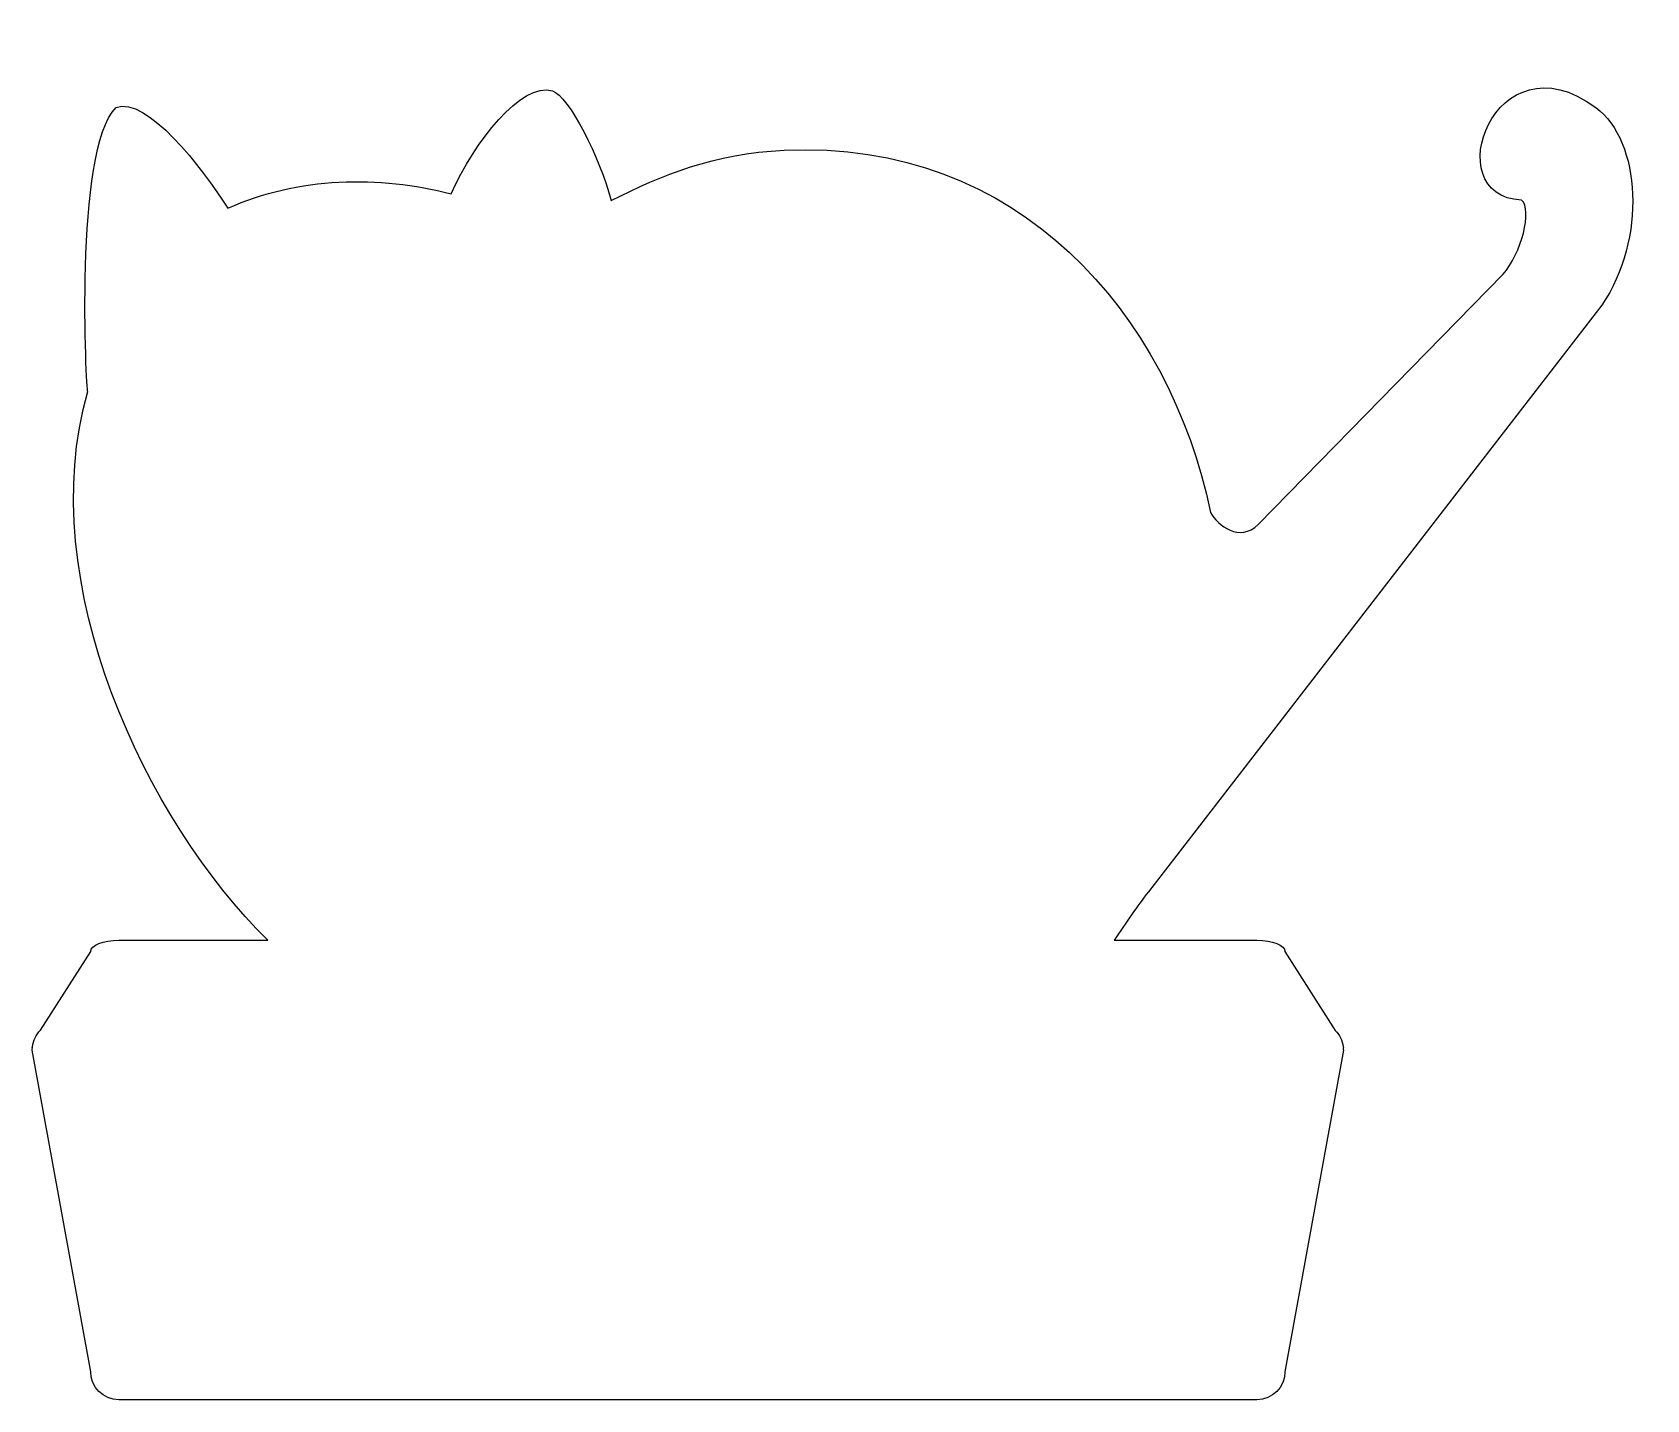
# Model space of a CAD drawing. Extents: x 0 to 60.5, y -8.2 to 43.1.
import ezdxf

# ---------------------------------------------------------------- set-up
doc = ezdxf.new("R2010")
doc.units = 0
doc.layers.get('0').update_dxf_attribs({"linetype": 'CONTINUOUS'})

msp = doc.modelspace()

# ---------------------------------------------------------------- linework, layer by layer
at = {"color": 7}
for points in [[(45.956201, 24.614504), (55.137291, 33.990881)], [(58.840048, 32.83393), (41.841028, 10.846081)], [(0.308351, 5.652328), (2.190564, 8.603484)], [(3.24152, 9.028749), (8.833557, 9.028749)], [(40.563307, 9.028749), (45.909307, 9.028749)], [(46.95962, 8.603484), (48.843761, 5.649116)], [(2.189922, -7.144796), (0.000002, 4.909721)], [(0.000644, 5.018928), (0.006426, 5.031776)], [(49.14954, 4.909721), (46.958978, -7.144796)], [(49.141189, 5.034988), (49.150183, 5.018928)], [(45.908664, -8.19511), (3.240878, -8.19511)]]:
    msp.add_lwpolyline(points, dxfattribs=at)
for points in [[(41.864796, 11.172417), (41.87122, 11.180768), (41.872505, 11.182695)], [(2.189922, -7.144796)]]:
    msp.add_lwpolyline(points, close=True, dxfattribs=at)
for points in [[(55.832361, 36.767949), (52.613327, 36.891931), (54.819307, 43.056983), (58.608787, 40.238802)], [(15.698818, 37.007562), (16.57697, 38.93667), (18.324281, 41.206247), (19.499219, 40.863209)], [(3.13938, 40.239444), (4.271277, 40.681411), (6.359699, 37.998133), (7.325859, 36.461527)], [(19.499219, 40.863209), (20.112062, 40.685266), (21.287, 38.341171), (21.703271, 36.749962)], [(2.077503, 29.5892), (2.039602, 29.532669), (1.538535, 38.645666), (3.13938, 40.239444)], [(58.608787, 40.238802), (60.314342, 38.970717), (60.521835, 35.304576), (58.840048, 32.83393)], [(28.185023, 38.637315), (36.958836, 39.063864), (42.62539, 32.497959), (44.171632, 25.055186)], [(21.703271, 36.749962), (23.618889, 37.728328), (25.554421, 38.508836), (28.185023, 38.637315)], [(7.325859, 36.461527), (9.973806, 37.65124), (13.004619, 37.692996), (15.698818, 37.007562)], [(55.137291, 33.990881), (55.831077, 34.763681), (56.237069, 36.406282), (55.832361, 36.767949)], [(8.833557, 9.028749), (4.26935, 13.488246), (0.023128, 22.432292), (2.077503, 29.5892)], [(44.171632, 25.055186), (44.435013, 24.577887), (45.26884, 23.920076), (45.956201, 24.614504)], [(41.841028, 10.846081), (41.41769, 10.298761), (40.992426, 9.669858), (40.563307, 9.028749)], [(2.190564, 8.603484), (2.190564, 8.8386), (2.661439, 9.028749), (3.24152, 9.028749)], [(45.909307, 9.028749), (46.488746, 9.028749), (46.95962, 8.8386), (46.95962, 8.603484)], [(0.006426, 5.031776), (0.035334, 5.272673), (0.145183, 5.48916), (0.308351, 5.652328)], [(48.843761, 5.649116), (49.003717, 5.487233), (49.112924, 5.273316), (49.141189, 5.034988)], [(0.000002, 4.909721), (0.000002, 4.936059), (0.000644, 4.963682), (0.002571, 4.988735)], [(0.002571, 4.988735), (0.001287, 4.999656), (0.000644, 5.009292), (0.000644, 5.018928)], [(49.150183, 5.018928), (49.150183, 5.007365), (49.148898, 4.996444), (49.146328, 4.984881)], [(49.146328, 4.984881), (49.148255, 4.959827), (49.14954, 4.934774), (49.14954, 4.909721)], [(3.240878, -8.19511), (2.660796, -8.19511), (2.189922, -7.724878), (2.189922, -7.144796)], [(46.958978, -7.144796), (46.958978, -7.724878), (46.488103, -8.19511), (45.908664, -8.19511)]]:
    msp.add_open_spline(points, degree=3, dxfattribs=at)

doc.saveas('drawing.dxf')
